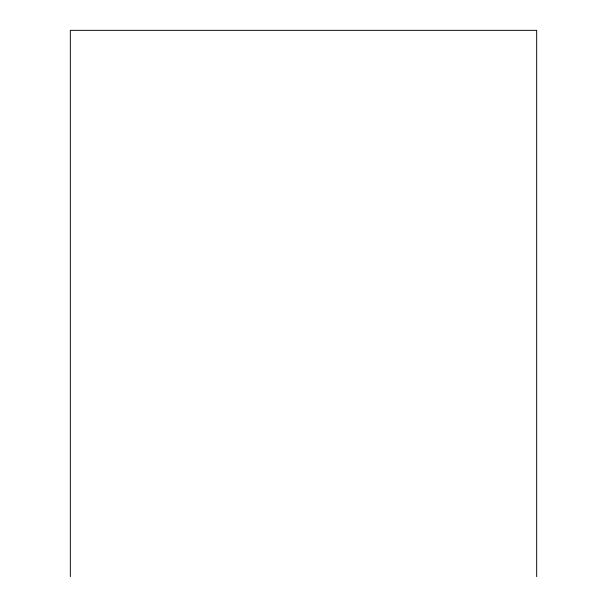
<?xml version="1.0" encoding="UTF-8"?>
<svg xmlns="http://www.w3.org/2000/svg" width="607" height="607" viewBox="0 0 607 607"><rect width="100%" height="100%" fill="white"/><g stroke="black" fill="none" stroke-linecap="round" stroke-linejoin="round"><path stroke-width="0.91" d="M536.671 576.65L536.671 30.35L70.329 30.35L70.329 576.65"/></g></svg>
